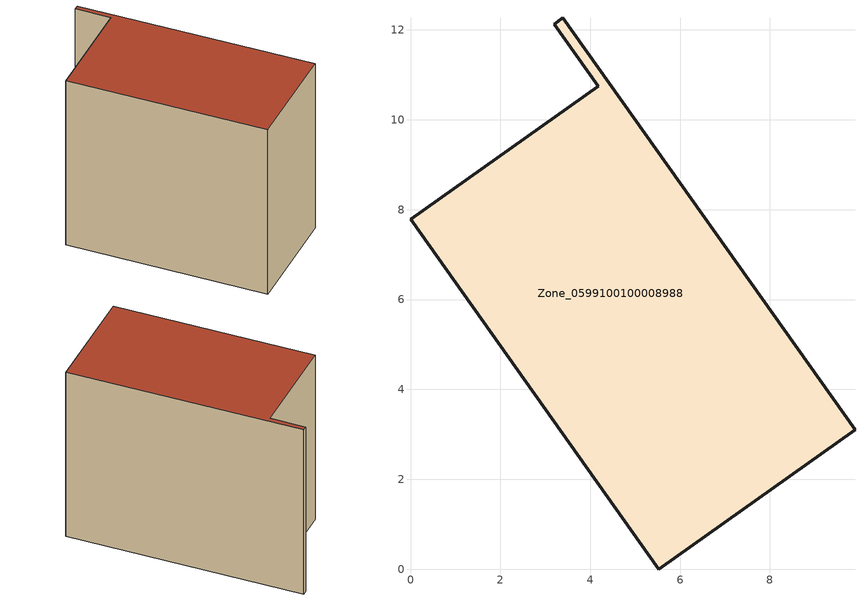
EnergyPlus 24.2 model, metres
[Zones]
Zone_0599100100008988
 floor ground (C_G): 4.17,10.75 3.19,12.13 3.39,12.27 9.89,3.1 5.52,0 0,7.79 z0
 wall outside (C_F): 9.89,3.1 3.39,12.27 3.19,12.13 4.17,10.75 0,7.79 5.52,0 9.89,3.1 z0:8.8
 roof outside (C_R): 5.52,0 9.89,3.1 3.39,12.27 3.19,12.13 4.17,10.75 0,7.79 z8.8
[BUILDING]
Pand.0599100100008988: North Axis=0; Terrain=City; Loads Convergence Tolerance Value=0.04; Temperature Convergence Tolerance Value=0.4; Solar Distribution=FullExterior; Maximum Number of Warmup Days=25; Minimum Number of Warmup Days=1
[Site:Location]
Rotterdam.The.Hague.AP_ZH_NLD Design_Conditions: Latitude=51.96; Longitude=4.45; Time Zone=1; Elevation=-4.5
[SITE:GROUNDTEMPERATURE:BUILDINGSURFACE]
18, 18, 18, 18, 18, 18, 18, 18, 18, 18, 18, 18
[MATERIAL] Thermal Absorptance=0.9; Solar Absorptance=0.7; Visible Absorptance=0.7
Name | Roughness | Thickness | Conductivity | Density | Specific Heat
G.TI.2006-2014 | MediumSmooth | 0.15 | 0.06 | 540 | 1210
F.TI.2006-2014 | Rough | 0.3 | 0.12 | 1920 | 840
R.TI.2006-2014 | MediumRough | 0.2 | 0.08 | 1500 | 1000
[CONSTRUCTION]
C_G: G.TI.2006-2014
C_F: F.TI.2006-2014
C_R: R.TI.2006-2014
[ZONE]
Zone_0599100100008988: Type=1; Multiplier=1; Ceiling Height=Autocalculate; Volume=Autocalculate; Floor Area=autocalculate; Part of Total Floor Area=Yes
[ZONEINFILTRATION:DESIGNFLOWRATE]
Infil_Zone_0599100100008988: Zone or ZoneList or Space or SpaceList=Zone_0599100100008988; Schedule=AlwaysOn; Design Flow Rate Calculation Method=Flow/Area; Flow Rate per Floor Area=0.0015; Constant Term Coefficient=1; Temperature Term Coefficient=0; Velocity Term Coefficient=0; Velocity Squared Term Coefficient=0
[HVACTEMPLATE:ZONE:IDEALLOADSAIRSYSTEM]
Zone_0599100100008988: Maximum Heating Supply Air Temperature=50; Minimum Cooling Supply Air Temperature=13; Maximum Heating Supply Air Humidity Ratio=0.0156; Minimum Cooling Supply Air Humidity Ratio=0.0077; Heating Limit=NoLimit; Cooling Limit=NoLimit; Dehumidification Control Type=ConstantSensibleHeatRatio; Cooling Sensible Heat Ratio=0.7; Dehumidification Setpoint=60; Humidification Control Type=None; Humidification Setpoint=30; Outdoor Air Method=None; Outdoor Air Flow Rate per Person=0.00944; Outdoor Air Flow Rate per Zone Floor Area=0; Outdoor Air Flow Rate per Zone=0; Demand Controlled Ventilation Type=None; Outdoor Air Economizer Type=NoEconomizer; Heat Recovery Type=None; Sensible Heat Recovery Effectiveness=0.7; Latent Heat Recovery Effectiveness=0.65
[ZONECONTROL:THERMOSTAT]
ThermostatControl_Zone_0599100100008988: Zone or ZoneList=Zone_0599100100008988; Control Type Schedule=DualSetpointControlType; Control 1=Thermostat_Zone_0599100100008988; Temperature Difference Between Cutout And Setpoint=0
[THERMOSTATSETPOINT:DUALSETPOINT]
Thermostat_Zone_0599100100008988: Heating Setpoint Temperature Schedule=HeatingSetpoint_Zone_0599100100008988; Cooling Setpoint Temperature Schedule=CoolingSetpoint_Zone_0599100100008988
[SCHEDULE:COMPACT]
HeatingSetpoint_Zone_0599100100008988: Through: 12/31, For: AllDays, Until: 24:00, 21
CoolingSetpoint_Zone_0599100100008988: Through: 12/31, For: AllDays, Until: 24:00, 24
DualSetpointControlType: Through: 12/31, For: AllDays, Until: 24:00, 4
AlwaysOn: Through: 12/31, For: AllDays, Until: 24:00, 1
